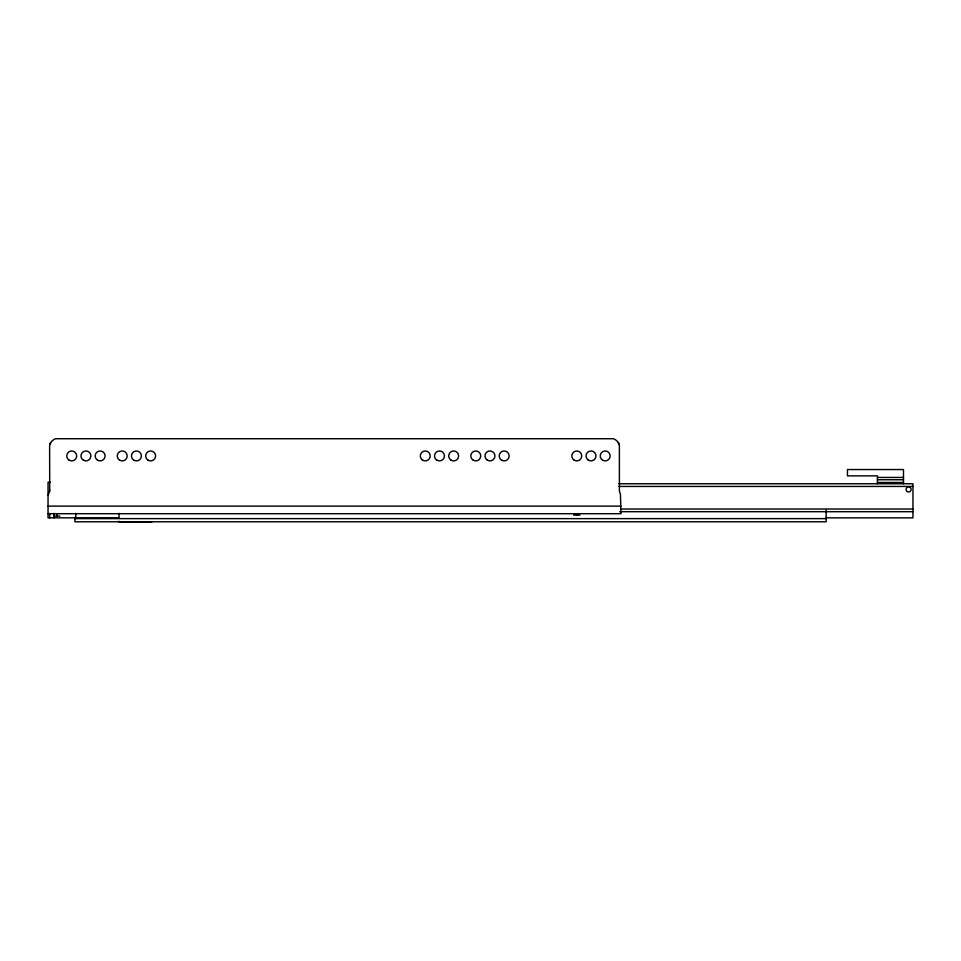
<?xml version="1.0" encoding="UTF-8"?>
<svg xmlns="http://www.w3.org/2000/svg" width="961" height="961" viewBox="0 0 961 961"><rect width="100%" height="100%" fill="white"/><g stroke="black" fill="none" stroke-linecap="round" stroke-linejoin="round"><path stroke-width="1.44" d="M48.05 494.879L48.567 493.966A7.892 7.892 0 0 0 49.624 490.026M877.441 477.437L903.484 477.437M877.441 479.743L903.484 479.743M50.416 482.218L48.05 482.218L48.05 517.835L119.068 517.835L119.068 513.342M877.441 482.47L903.484 482.47M877.441 482.963L903.484 482.963M618.908 483.755L912.95 483.755L912.95 517.847L825.931 517.847M619.124 486.434L912.95 486.434M48.05 506.123L620.962 506.123M620.626 509.018L912.95 509.018M619.797 511.696L912.95 511.696M48.05 513.703L620.962 513.703L620.446 493.978A7.892 7.892 0 0 1 619.389 490.026L619.389 446.625A7.892 7.892 0 0 0 615.448 439.79L613.611 438.733L55.402 438.733L53.576 439.79A7.892 7.892 0 0 0 49.624 446.625L49.708 491.119M573.621 515.12L579.927 515.12M53.576 516.069L59.882 516.069M74.886 518.628L826.148 518.628M151.586 522.267L120.257 522.267A216.561 12.961 24.1 0 0 118.383 521.391M903.484 483.755L903.484 469.545L847.446 469.545L847.446 475.863L877.441 475.863L877.441 483.755M826.148 510.075L826.148 521.787L74.886 521.787L74.886 517.33M576.78 513.703L576.78 515.12M75.823 513.378L75.823 517.835M56.735 513.703L56.735 516.069M54.044 513.378L54.044 517.835M49.708 513.378L49.708 517.835M618.283 442.601A9.778 8.541 0 0 1 619.124 444.595M49.9 444.595A9.778 8.541 0 0 1 50.729 442.601M119.02 521.487A219.997 13.178 24.1 0 1 120.69 522.267M69.24 460.247A4.973 4.973 0 0 0 76.7 455.934A4.973 4.973 0 0 0 69.24 451.634A4.973 4.973 0 0 0 69.24 460.247M83.439 460.247A4.973 4.973 0 0 0 90.899 455.934A4.973 4.973 0 0 0 83.439 451.634A4.973 4.973 0 0 0 83.439 460.247M97.65 460.247A4.973 4.973 0 0 0 105.109 455.934A4.973 4.973 0 0 0 97.65 451.634A4.973 4.973 0 0 0 97.65 460.247M119.741 460.247A4.973 4.973 0 0 0 127.2 455.934A4.973 4.973 0 0 0 119.741 451.634A4.973 4.973 0 0 0 119.741 460.247M133.951 460.247A4.973 4.973 0 0 0 141.411 455.934A4.973 4.973 0 0 0 133.951 451.634A4.973 4.973 0 0 0 133.951 460.247M148.15 460.247A4.973 4.973 0 0 0 155.61 455.934A4.973 4.973 0 0 0 148.15 451.634A4.973 4.973 0 0 0 148.15 460.247M451.177 460.247A4.973 4.973 0 0 0 458.637 455.934A4.973 4.973 0 0 0 451.177 451.634A4.973 4.973 0 0 0 451.177 460.247M436.979 460.247A4.973 4.973 0 0 0 444.438 455.934A4.973 4.973 0 0 0 436.979 451.634A4.973 4.973 0 0 0 436.979 460.247M422.131 459.802A4.973 4.973 0 0 0 430.168 456.715A4.973 4.973 0 0 0 423.477 451.298A4.973 4.973 0 0 0 422.131 459.802M501.69 460.247A4.973 4.973 0 0 0 509.15 455.934A4.973 4.973 0 0 0 501.69 451.634A4.973 4.973 0 0 0 501.69 460.247M487.479 460.247A4.973 4.973 0 0 0 494.939 455.934A4.973 4.973 0 0 0 487.479 451.634A4.973 4.973 0 0 0 487.479 460.247M473.28 460.247A4.973 4.973 0 0 0 480.74 455.934A4.973 4.973 0 0 0 473.28 451.634A4.973 4.973 0 0 0 473.28 460.247M602.703 460.247A4.973 4.973 0 0 0 610.151 455.934A4.973 4.973 0 0 0 602.703 451.634A4.973 4.973 0 0 0 602.703 460.247M587.856 459.802A4.973 4.973 0 0 0 595.892 456.715A4.973 4.973 0 0 0 589.201 451.298A4.973 4.973 0 0 0 587.856 459.802M574.294 460.247A4.973 4.973 0 0 0 581.741 455.934A4.973 4.973 0 0 0 574.294 451.634A4.973 4.973 0 0 0 574.294 460.247M907.352 491.624A2.523 2.523 0 0 0 911.136 489.437A2.523 2.523 0 0 0 907.352 487.251A2.523 2.523 0 0 0 907.352 491.624"/></g></svg>
